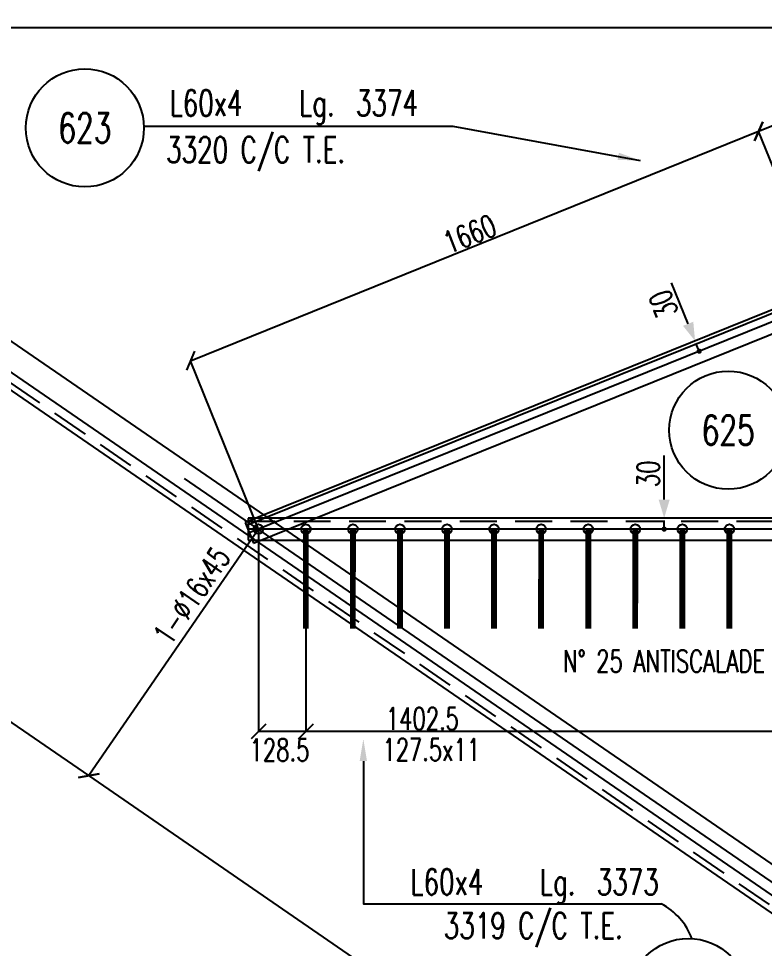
# Model space of a CAD drawing. Extents: x 610737 to 626957, y -3756 to 7724.
# Drawn here: x 614394 to 616414, y 2813 to 5333 of the extents above; entities that cross this region are included whole.
import ezdxf
from ezdxf.enums import TextEntityAlignment as Align

# ---------------------------------------------------------------- set-up
doc = ezdxf.new("R2010")
doc.units = 0
doc.header["$LTSCALE"] = 200
doc.header["$MEASUREMENT"] = 0
doc.linetypes.add('DASHED', pattern=[0.75, 0.5, -0.25])
doc.layers.get('0').update_dxf_attribs({"linetype": 'CONTINUOUS'})
for name, color, linetype in [('ASSI', 6, 'CONTINUOUS'), ('BOLLINI_1', 7, 'CONTINUOUS'), ('FORI', 2, 'CONTINUOUS'), ('LINEA_ANG', 2, 'CONTINUOUS'), ('LS', 7, 'CONTINUOUS'), ('QT_MAL', 7, 'CONTINUOUS'), ('QT_MPR', 7, 'CONTINUOUS'), ('TRAT-Y', 7, 'DASHED')]:
    doc.layers.add(name, color=color, linetype=linetype)
doc.styles.add('QUOTE', font='ROMANS8.SHX', dxfattribs={"width": 0.7})
doc.styles.add('RQL', font='ROMANS8.SHX', dxfattribs={"width": 0.7})
doc.styles.add('RS', font='ROMANS8.shx', dxfattribs={"width": 0.7})
doc.styles.get("Standard").update_dxf_attribs({"font": 'ROMANS8.SHX', "width": 0.7})
doc.dimstyles.new('FRECCE1', dxfattribs={"dimtxt": 60, "dimasz": 6.66, "dimexe": 0, "dimexo": 0, "dimgap": 1, "dimtad": 1, "dimzin": 0, "dimdsep": 46, "dimtxsty": 'RS', "dimblk1": 'QUOTP', "dimblk2": 'QUOTF', "dimsah": 1, "dimcen": 0, "dimclrd": 2, "dimclre": 2, "dimclrt": 7, "dimadec": 0, "dimazin": 0, "dimtfac": 1, "dimtix": 1, "dimtmove": 2, "dimatfit": 3, "dimldrblk": 'QUOTP', "dimfxl": 1, "dimtolj": 1, "dimtzin": 0, "dimarcsym": 0})
doc.dimstyles.new('TRATTO', dxfattribs={"dimscale": 0, "dimtxt": 60, "dimasz": 40, "dimexe": 0, "dimexo": 0, "dimgap": 5, "dimtad": 1, "dimrnd": 0.5, "dimdsep": 46, "dimtxsty": 'RS', "dimblk1": 'OBLIQUE', "dimblk2": 'OBLIQUE', "dimsah": 1, "dimcen": 0.09, "dimclrd": 2, "dimclre": 2, "dimclrt": 7, "dimadec": 0, "dimazin": 0, "dimtfac": 1, "dimtix": 1, "dimtmove": 2, "dimatfit": 3, "dimfxl": 1, "dimtolj": 1, "dimtzin": 0, "dimarcsym": 0})

# ---------------------------------------------------------------- blocks, each defined once
blk = doc.blocks.new('_OBLIQUE')
at = {"color": 0, "linetype": 'ByBlock'}
blk.add_line((-0.5, -0.5), (0.5, 0.5), dxfattribs=at)
blk = doc.blocks.new('*D20')
at = {"layer": 'LS', "color": 2, "lineweight": -2, "transparency": 16777216}
for p, q in [((613014.4, 5308.5), (613014.4, 6621.5)), ((613014.4, 6621.5), (618155.9, 6621.5)), ((618155.9, 5308.5), (618155.9, 6621.5))]:
    blk.add_line(p, q, dxfattribs=at)
at = {"layer": 'LS', "color": 2, "lineweight": -2, "transparency": 16777216, "xscale": 40, "yscale": 40, "zscale": 40, "rotation": 180}
blk.add_blockref('_OBLIQUE', (613014.4, 6621.5), dxfattribs=at)
at = {"layer": 'LS', "color": 2, "lineweight": -2, "transparency": 16777216, "xscale": 40, "yscale": 40, "zscale": 40}
blk.add_blockref('_OBLIQUE', (618155.9, 6621.5), dxfattribs=at)
at = {"layer": 'LS', "color": 7, "transparency": 16777216, "insert": (615585.2, 6659.3), "char_height": 60, "attachment_point": 5, "style": 'RS'}
blk.add_mtext('\\A1;5141.5 SUR TRUSQ. 75', dxfattribs=at)
blk = doc.blocks.new('ASSE98')
blk.add_line((0, 0), (1, 0))
at = {"color": 7, "style": 'QUOTE', "width": 0.5, "flags": 1}
for tag, p in [('TI', (1.38308, 6.82731)), ('DI_S', (1.38308, 6.42178)), ('D_S', (1.38308, 6.02092)), ('E_S', (1.38308, 5.68065)), ('NFORI', (1.36454, 5.29792)), ('ALAR', (1.36349, 4.93246)), ('FAM', (1.3775, 4.54645)), ('ALA', (1.38308, 4.19257)), ('DISP2', (1.38308, 3.84971)), ('DISP1', (1.38308, 3.50686)), ('PINZAF', (1.38308, 3.164)), ('PINZAI', (1.38308, 2.82114)), ('TRP', (1.38308, 2.47829)), ('NP', (1.38308, 2.13543)), ('SV', (1.38308, 1.79257)), ('PESO', (1.38308, 1.44971)), ('QUA', (1.38308, 1.10686)), ('LUN', (1.38308, 0.764)), ('PROF', (1.38308, 0.42114)), ('POS', (1.38308, 0.07829))]:
    blk.add_attdef(tag, p, '', height=0.2, dxfattribs=at)
at = {"color": 7, "flags": 1}
for tag, p in [('LAV1', (3.07431, 6.82847)), ('LAV2', (3.07431, 6.49513)), ('LAV3', (3.07431, 6.1618)), ('LAV4', (3.07431, 5.82847)), ('LAV5', (3.07431, 5.49513)), ('LAV6', (3.07431, 5.1618)), ('LAV7', (3.07431, 4.82847)), ('LAV8', (3.07431, 4.49513)), ('LAV9', (3.07431, 4.1618)), ('LAV10', (3.07431, 3.82847))]:
    blk.add_attdef(tag, p, '', height=0.2, dxfattribs=at)
blk = doc.blocks.new('16')
blk.add_circle((0, 0), 1)
blk = doc.blocks.new('*D27')
at = {"layer": 'QT_MPR', "color": 2, "lineweight": -2, "transparency": 16777216}
for p, q in [((614859.2, 4405.8), (616398.6, 5027.4)), ((616582.9, 4571), (616398.6, 5027.4)), ((615043.5, 3949.5), (614859.2, 4405.8))]:
    blk.add_line(p, q, dxfattribs=at)
at = {"layer": 'QT_MPR', "color": 2, "lineweight": -2, "transparency": 16777216, "xscale": 40, "yscale": 40, "zscale": 40}
for p, rotation in [((616398.6, 5027.4), 21.98638531622208), ((614859.2, 4405.8), 201.9863853162221)]:
    blk.add_blockref('_OBLIQUE', p, dxfattribs=dict(at, rotation=rotation))
at = {"layer": 'QT_MPR', "color": 7, "transparency": 16777216, "insert": (615615.8, 4749.1), "char_height": 60, "attachment_point": 5, "rotation": 21.9864, "style": 'RS'}
blk.add_mtext('\\A1;1660', dxfattribs=at)
blk = doc.blocks.new('*D28')
at = {"layer": 'QT_MPR', "color": 2, "lineweight": -2, "transparency": 16777216}
for p, q in [((616398.6, 5027.4), (617938, 5648.9)), ((618122.3, 5192.5), (617938, 5648.9)), ((616582.9, 4571), (616398.6, 5027.4))]:
    blk.add_line(p, q, dxfattribs=at)
at = {"layer": 'QT_MPR', "color": 2, "lineweight": -2, "transparency": 16777216, "xscale": 40, "yscale": 40, "zscale": 40}
for p, rotation in [((617938, 5648.9), 21.98638531622208), ((616398.6, 5027.4), 201.9863853162221)]:
    blk.add_blockref('_OBLIQUE', p, dxfattribs=dict(at, rotation=rotation))
at = {"layer": 'QT_MPR', "color": 7, "transparency": 16777216, "insert": (617155.2, 5370.6), "char_height": 60, "attachment_point": 5, "rotation": 21.9864, "style": 'RS'}
blk.add_mtext('\\A1;1660', dxfattribs=at)
blk = doc.blocks.new('*D50')
at = {"layer": 'QT_MPR', "color": 2, "lineweight": -2, "transparency": 16777216}
for p, q in [((615172, 3949.5), (615172, 3400.8)), ((616574.5, 3949.5), (616574.5, 3400.8)), ((616574.5, 3400.8), (615172, 3400.8))]:
    blk.add_line(p, q, dxfattribs=at)
at = {"layer": 'QT_MPR', "color": 2, "lineweight": -2, "transparency": 16777216, "xscale": 40, "yscale": 40, "zscale": 40}
for p, rotation in [((615172, 3400.8), 179.9999999999988), ((616574.5, 3400.8), 359.9999999999989)]:
    blk.add_blockref('_OBLIQUE', p, dxfattribs=dict(at, rotation=rotation))
at = {"layer": 'QT_MPR', "color": 7, "transparency": 16777216, "insert": (615511.7, 3352), "char_height": 60, "attachment_point": 5, "style": 'RS'}
blk.add_mtext('\\A1;127.5x11', dxfattribs=at)
blk = doc.blocks.new('*D51')
at = {"layer": 'QT_MPR', "color": 2, "lineweight": -2, "transparency": 16777216}
for p, q in [((615172, 3949.5), (615172, 3400.8)), ((616574.5, 3949.5), (616574.5, 3400.8)), ((616574.5, 3400.8), (615172, 3400.8))]:
    blk.add_line(p, q, dxfattribs=at)
at = {"layer": 'QT_MPR', "color": 2, "lineweight": -2, "transparency": 16777216, "xscale": 40, "yscale": 40, "zscale": 40}
for p, rotation in [((615172, 3400.8), 179.9999999999988), ((616574.5, 3400.8), 359.9999999999989)]:
    blk.add_blockref('_OBLIQUE', p, dxfattribs=dict(at, rotation=rotation))
at = {"layer": 'QT_MPR', "color": 7, "transparency": 16777216, "insert": (615487.7, 3435.8), "char_height": 60, "attachment_point": 5, "style": 'RS'}
blk.add_mtext('\\A1;1402.5', dxfattribs=at)
blk = doc.blocks.new('*D52')
at = {"layer": 'QT_MPR', "color": 2, "lineweight": -2, "transparency": 16777216}
for p, q in [((615043.5, 3949.5), (615043.5, 3400.8)), ((615172, 3949.5), (615172, 3400.8)), ((615172, 3400.8), (615043.5, 3400.8))]:
    blk.add_line(p, q, dxfattribs=at)
at = {"layer": 'QT_MPR', "color": 2, "lineweight": -2, "transparency": 16777216, "xscale": 40, "yscale": 40, "zscale": 40}
for p, rotation in [((615043.5, 3400.8), 179.9999999999988), ((615172, 3400.8), 359.9999999999989)]:
    blk.add_blockref('_OBLIQUE', p, dxfattribs=dict(at, rotation=rotation))
at = {"layer": 'QT_MPR', "color": 7, "transparency": 16777216, "insert": (615100.7, 3351), "char_height": 60, "attachment_point": 5, "style": 'RS'}
blk.add_mtext('\\A1;128.5', dxfattribs=at)
blk = doc.blocks.new('QUOTP')
at = {"layer": 'ASSI', "color": 2, "const_width": 1.07}
blk.add_lwpolyline([(-0.53, 0, 1), (0.53, 0, 1)], format="xyb", close=True, dxfattribs=at)
blk = doc.blocks.new('QUOTF')
at = {"layer": 'LS', "color": 2}
blk.add_line((7.5, 0), (25.5, 0), dxfattribs=at)
blk.add_solid([(7.5, 2.25), (0, 0), (7.5, -2.25)], dxfattribs=at)
blk = doc.blocks.new('*D130')
at = {"layer": 'QT_MAL', "color": 2, "lineweight": -2, "transparency": 16777216}
blk.add_line((616142.7, 3956.1), (616142.7, 3972.8), dxfattribs=at)
at = {"layer": 'QT_MAL', "color": 2, "lineweight": -2, "transparency": 16777216, "xscale": 6.66, "yscale": 6.66, "zscale": 6.66}
for name, p, rotation in [('QUOTF', (616142.7, 3979.5), 89.99999999999878), ('QUOTP', (616142.7, 3949.5), 269.9999999999988)]:
    blk.add_blockref(name, p, dxfattribs=dict(at, rotation=rotation))
at = {"layer": 'QT_MAL', "color": 7, "transparency": 16777216, "insert": (616099.7, 4099), "char_height": 60, "attachment_point": 5, "rotation": 90, "style": 'RS'}
blk.add_mtext('\\A1;30', dxfattribs=at)
blk = doc.blocks.new('*D135')
at = {"layer": 'QT_MPR', "color": 2, "lineweight": -2, "transparency": 16777216}
for p, q in [((615043.5, 3949.5), (614584.1, 3281.4)), ((616560.2, 1922.4), (614584.1, 3281.4)), ((617019.6, 2590.4), (616560.2, 1922.4))]:
    blk.add_line(p, q, dxfattribs=at)
at = {"layer": 'QT_MPR', "color": 2, "lineweight": -2, "transparency": 16777216, "xscale": 40, "yscale": 40, "zscale": 40}
for p, rotation in [((614584.1, 3281.4), 145.4833869201743), ((616560.2, 1922.4), 325.4833869201743)]:
    blk.add_blockref('_OBLIQUE', p, dxfattribs=dict(at, rotation=rotation))
at = {"layer": 'QT_MPR', "color": 7, "transparency": 16777216, "insert": (615592, 2630.7), "char_height": 60, "attachment_point": 5, "rotation": 325.4834, "style": 'RS'}
blk.add_mtext('\\A1;2398', dxfattribs=at)
blk = doc.blocks.new('*D136')
at = {"layer": 'QT_MPR', "color": 2, "lineweight": -2, "transparency": 16777216}
for p, q in [((613239.4, 5148.5), (612799.4, 4508.7)), ((614584.1, 3281.4), (612799.4, 4508.7)), ((615043.5, 3949.5), (614584.1, 3281.4))]:
    blk.add_line(p, q, dxfattribs=at)
at = {"layer": 'QT_MPR', "color": 2, "lineweight": -2, "transparency": 16777216, "xscale": 40, "yscale": 40, "zscale": 40}
for p, rotation in [((612799.4, 4508.7), 145.4833869201743), ((614584.1, 3281.4), 325.4833869201743)]:
    blk.add_blockref('_OBLIQUE', p, dxfattribs=dict(at, rotation=rotation))
at = {"layer": 'QT_MPR', "color": 7, "transparency": 16777216, "insert": (613711.6, 3923.9), "char_height": 60, "attachment_point": 5, "rotation": 325.4834, "style": 'RS'}
blk.add_mtext('\\A1;2166', dxfattribs=at)
blk = doc.blocks.new('*D148')
at = {"layer": 'QT_MAL', "color": 2, "lineweight": -2, "transparency": 16777216}
for p, q in [((616226.4, 4459.4), (616226.4, 4459.4)), ((616235.1, 4437.8), (616228.9, 4453.2)), ((616237.6, 4431.6), (616237.6, 4431.6))]:
    blk.add_line(p, q, dxfattribs=at)
at = {"layer": 'QT_MAL', "color": 2, "lineweight": -2, "transparency": 16777216, "xscale": 6.66, "yscale": 6.66, "zscale": 6.66}
for name, p, rotation in [('QUOTF', (616226.4, 4459.4), 111.9863853162221), ('QUOTP', (616237.6, 4431.6), 291.9863853162221)]:
    blk.add_blockref(name, p, dxfattribs=dict(at, rotation=rotation))
at = {"layer": 'QT_MAL', "color": 7, "transparency": 16777216, "insert": (616140.7, 4559), "char_height": 60, "attachment_point": 5, "rotation": 111.9864, "style": 'RS'}
blk.add_mtext('\\A1;30', dxfattribs=at)
blk = doc.blocks.new('xxx')
blk.add_circle((0, 0), 8)
at = {"color": 3, "style": 'RQL', "width": 0.7}
blk.add_attdef('POS', text='', height=4, dxfattribs=at).set_placement((0, 0), align=Align.MIDDLE)
at = {"color": 3, "style": 'RQL', "width": 0.7, "flags": 1}
blk.add_attdef('POS1', (-0.39, -5.42), '', height=2, dxfattribs=at)
at = {"style": 'RQL', "width": 0.7, "flags": 1}
blk.add_attdef('TIPO', (-0.39, -8.66), '', height=2, dxfattribs=at)
blk = doc.blocks.new('bull')
at = {"style": 'RS', "width": 0.7, "flags": 1}
for tag, p in [('NN', (-12.25, 0)), ('DIAMETRO', (0, -4.86)), ('SERRAGGIO', (0, -9.71)), ('LUNGHEZZA', (0, -14.57)), ('NB', (0, -19.43)), ('TIPO', (0, -24.12)), ('EL', (-0.14, -29))]:
    blk.add_attdef(tag, p, '', height=3, dxfattribs=at)
at = {"style": 'RS', "width": 0.7}
blk.add_attdef('BULLONE', (0, 0), '', height=3, dxfattribs=at)

msp = doc.modelspace()

# ---------------------------------------------------------------- linework, layer by layer
at = {"layer": 'ASSI', "color": 2}
msp.add_line((613014.4, 5308.467), (618155.939, 5308.467), dxfattribs=at)
at = {"layer": 'LINEA_ANG'}
for p, q in [((618769.828, 1435.369), (613258.346, 5225.659)), ((618136.101, 5230.449), (615007.482, 3967.27)), ((613122.683, 5185.454), (618756.111, 1311.301)), ((615029.945, 3911.634), (618158.564, 5174.813)), ((615007.482, 3967.27), (615029.945, 3911.634)), ((618389.02, 3979.455), (615016.02, 3979.455)), ((615016.02, 3979.455), (615016.02, 3919.455)), ((615016.02, 3919.455), (618389.02, 3919.455))]:
    msp.add_line(p, q, dxfattribs=at)
at = {"layer": 'LINEA_ANG', "color": 2}
msp.add_line((618139.47, 5222.104), (615010.852, 3958.925), dxfattribs=at)
at = {"layer": 'LS', "color": 6}
for p, q in [((613014.4, 5308.467), (618942.092, 1231.946)), ((614733.225, 5041.616), (615570.104, 5041.616)), ((615570.104, 5041.616), (616077.371, 4948.55)), ((618732.379, 1412.577), (614843.537, 4086.964))]:
    msp.add_line(p, q, dxfattribs=at)
at = {"layer": 'LS', "color": 6, "const_width": 16}
for points in [[(615171.99, 3949.455), (615171.99, 3679.455)], [(615426.99, 3949.455), (615426.99, 3679.455)], [(615681.99, 3949.455), (615681.99, 3679.455)], [(615936.99, 3949.455), (615936.99, 3679.455)], [(616191.99, 3949.455), (616191.99, 3679.455)]]:
    msp.add_lwpolyline(points, dxfattribs=at)
at = {"layer": 'LS', "color": 2, "linetype": 'DASHED', "const_width": 16}
for points in [[(615299.49, 3949.455), (615299.16, 3679.456)], [(615554.49, 3949.455), (615554.16, 3679.456)], [(615809.49, 3949.455), (615809.16, 3679.456)], [(616064.49, 3949.455), (616064.16, 3679.456)], [(616319.49, 3949.455), (616319.16, 3679.456)]]:
    msp.add_lwpolyline(points, dxfattribs=at)
at = {"layer": 'LS', "color": 6}
msp.add_lwpolyline([(615327.704, 3320.781), (615327.704, 2934), (616134.704, 2934)], dxfattribs=at)
msp.add_arc((616053.101, 2777.83), 176.205, 20.742204, 62.411818, dxfattribs=at)
for points in [[(616016.552, 4949.542), (616077.371, 4948.55), (616020.161, 4969.213)], [(615317.704, 3320.781), (615327.704, 3380.781), (615337.704, 3320.781)]]:
    msp.add_solid(points, dxfattribs=at)
at = {"layer": 'TRAT-Y'}
for p, q in [((613131.749, 5198.638), (618765.177, 1324.485)), ((618389.02, 3970.455), (615016.02, 3970.455))]:
    msp.add_line(p, q, dxfattribs=at)

# ---------------------------------------------------------------- block references
at = {"layer": 'ASSI'}
ref = msp.add_blockref('ASSE98', (618147.332, 5202.631), dxfattribs=dict(at, xscale=3374, rotation=201.9863853162221))
ref.add_attrib('PROF', 'L60x4', (614802.881, 5069.002), dxfattribs={"layer": '0', "color": 2, "height": 70, "style": 'QUOTE', "width": 0.7})
ref.add_attrib('LUN', '3374', (615307.747, 5069.002), dxfattribs={"layer": '0', "color": 2, "height": 70, "style": 'QUOTE', "width": 0.7})
ref.add_attrib('PESO', '3320 C/C T.E.', (614793.455, 4942.424), dxfattribs={"layer": '0', "color": 2, "height": 70, "style": 'QUOTE', "width": 0.7})
ref.add_attrib('SV', 'Lg.', (615153.614, 5069.002), dxfattribs={"layer": '0', "color": 2, "height": 70, "style": 'QUOTE', "width": 0.7})
ref.add_attrib('LAV1', 'A  45%%d', (617810.523, 5114.118), dxfattribs={"layer": '0', "color": 254, "height": 60, "rotation": 21.986385, "width": 0.7})
at = {"layer": 'ASSI', "xscale": 6837, "rotation": 325.4833869201743}
msp.add_blockref('ASSE98', (613122.683, 5185.454), dxfattribs=at)
at = {"layer": 'ASSI'}
ref = msp.add_blockref('ASSE98', (618389.02, 3949.455), dxfattribs=dict(at, xscale=3373, rotation=179.9999999999987))
ref.add_attrib('PROF', 'L60x4', (615455.172, 2958.455), dxfattribs={"layer": '0', "color": 2, "height": 70, "style": 'QUOTE', "width": 0.7})
ref.add_attrib('LUN', '3373', (615960.039, 2958.455), dxfattribs={"layer": '0', "color": 2, "height": 70, "style": 'QUOTE', "width": 0.7})
ref.add_attrib('PESO', '3319 C/C T.E.', (615545.704, 2840), dxfattribs={"layer": '0', "color": 2, "height": 70, "style": 'QUOTE', "width": 0.7})
ref.add_attrib('SV', 'Lg.', (615805.905, 2958.455), dxfattribs={"layer": '0', "color": 2, "height": 70, "style": 'QUOTE', "width": 0.7})
at = {"layer": 'BOLLINI_1', "xscale": 19.99799999950235, "yscale": 19.99799999950235, "zscale": 19.99799999950235}
for p, values in [((614573.322, 5036.537), {'POS': '623'}), ((616316.322, 4217.537), {'POS': '625'}), ((616208.322, 2680.537), {'POS': '626'})]:
    msp.add_blockref('xxx', p, dxfattribs=at).add_auto_attribs(values)
at = {"layer": 'FORI'}
for p, xscale, yscale, zscale, rotation in [((615043.49, 3949.455), 13, 13, 13, 0.01294981200004369), ((615171.99, 3949.455), 13.00000000000002, 13.00000000000002, 13.00000000000002, 0.00192288599999647), ((615299.49, 3949.455), 13.00000000000001, 13.00000000000001, 13.00000000000001, 0.001922885999996471), ((615426.99, 3949.455), 13.00000000000001, 13.00000000000001, 13.00000000000001, 0.001922885999996471), ((615554.49, 3949.455), 13.00000000000001, 13.00000000000001, 13.00000000000001, 0.001922885999996471), ((615681.99, 3949.455), 13.00000000000001, 13.00000000000001, 13.00000000000001, 0.001922885999996471), ((615809.49, 3949.455), 13.00000000000001, 13.00000000000001, 13.00000000000001, 0.001922885999996471), ((615936.99, 3949.455), 13.00000000000001, 13.00000000000001, 13.00000000000001, 0.001922885999996471), ((616064.49, 3949.455), 13.00000000000001, 13.00000000000001, 13.00000000000001, 0.001922885999996471), ((616191.99, 3949.455), 13.00000000000001, 13.00000000000001, 13.00000000000001, 0.001922885999996471), ((616319.49, 3949.455), 13.00000000000001, 13.00000000000001, 13.00000000000001, 0.001922885999996471)]:
    msp.add_blockref('16', p, dxfattribs=dict(at, xscale=xscale, yscale=yscale, zscale=zscale, rotation=rotation))
at = {"layer": 'LS', "color": 7, "xscale": 20, "yscale": 20, "zscale": 20, "rotation": 55.53918372862822}
msp.add_blockref('bull', (614804.704, 3631), dxfattribs=at).add_auto_attribs({'BULLONE': '1-%%c16x45                '})

# ---------------------------------------------------------------- texts
at = {"layer": 'QT_MPR', "color": 7, "style": 'RS', "width": 0.7}
msp.add_text('N° 25 ANTISCALADE', height=60, dxfattribs=at).set_placement((615868.695, 3561.674))

# ---------------------------------------------------------------- dimensions: what is measured, and where the dimension line sits
at = {"layer": 'LS'}
dim = msp.add_linear_dim(base=(618155.939, 6621.48), p1=(613014.4, 5308.467), p2=(618155.939, 5308.467), text='<> SUR TRUSQ. 75', dimstyle='TRATTO', override={"dimscale": 1}, dxfattribs=at)
dim.commit()
dim.dimension.update_dxf_attribs({"geometry": '*D20', "text_midpoint": (615585.17, 6659.337)})
at = {"layer": 'QT_MAL'}
for base, p1, p2, angle, picture, middle in [((616226.38, 4459.4), (616237.611, 4431.582), (616226.38, 4459.4), 111.986385, '*D148', (616140.704, 4559)), ((616142.704, 3979.455), (616142.704, 3949.455), (616142.704, 3979.455), 90, '*D130', (616099.704, 4099))]:
    dim = msp.add_linear_dim(base=base, p1=p1, p2=p2, angle=angle, text='30', dimstyle='FRECCE1', dxfattribs=at)
    dim.commit()
    dim.dimension.update_dxf_attribs({"geometry": picture, "text_midpoint": middle, "dimtype": 128})
at = {"layer": 'QT_MPR'}
for base, p1, p2, angle, text, picture, middle in [((617938.033, 5648.902), (616582.893, 4570.989), (618122.296, 5192.523), 21.986385, '1660', '*D28', (617155.228, 5370.59)), ((612799.421, 4508.69), (615043.49, 3949.455), (613239.4, 5148.467), 325.483387, '2166', '*D136', (613711.569, 3923.876)), ((614584.052, 3281.384), (617019.636, 2590.444), (615043.49, 3949.455), 325.483387, '2398', '*D135', (615591.958, 2630.717))]:
    dim = msp.add_linear_dim(base=base, p1=p1, p2=p2, angle=angle, text=text, dimstyle='TRATTO', override={"dimscale": 1}, dxfattribs=at)
    dim.commit()
    dim.dimension.update_dxf_attribs({"geometry": picture, "text_midpoint": middle, "dimtype": 128})
dim = msp.add_linear_dim(base=(616398.63, 5027.368), p1=(615043.49, 3949.455), p2=(616582.893, 4570.989), angle=21.986385, dimstyle='TRATTO', override={"dimscale": 1}, dxfattribs=at)
dim.commit()
dim.dimension.update_dxf_attribs({"geometry": '*D27', "text_midpoint": (615615.825, 4749.056), "dimtype": 128})
for base, p1, p2, text, picture, middle in [((615043.49, 3400.779), (615171.99, 3949.455), (615043.49, 3949.455), '128.5', '*D52', (615100.704, 3351)), ((615171.99, 3400.779), (616574.49, 3949.455), (615171.99, 3949.455), '127.5x11', '*D50', (615511.704, 3352)), ((615171.99, 3400.779), (616574.49, 3949.455), (615171.99, 3949.455), '1402.5', '*D51', (615487.704, 3435.779))]:
    dim = msp.add_linear_dim(base=base, p1=p1, p2=p2, text=text, dimstyle='TRATTO', override={"dimscale": 1}, dxfattribs=at)
    dim.commit()
    dim.dimension.update_dxf_attribs({"geometry": picture, "text_midpoint": middle, "dimtype": 128})

doc.saveas('drawing.dxf')
